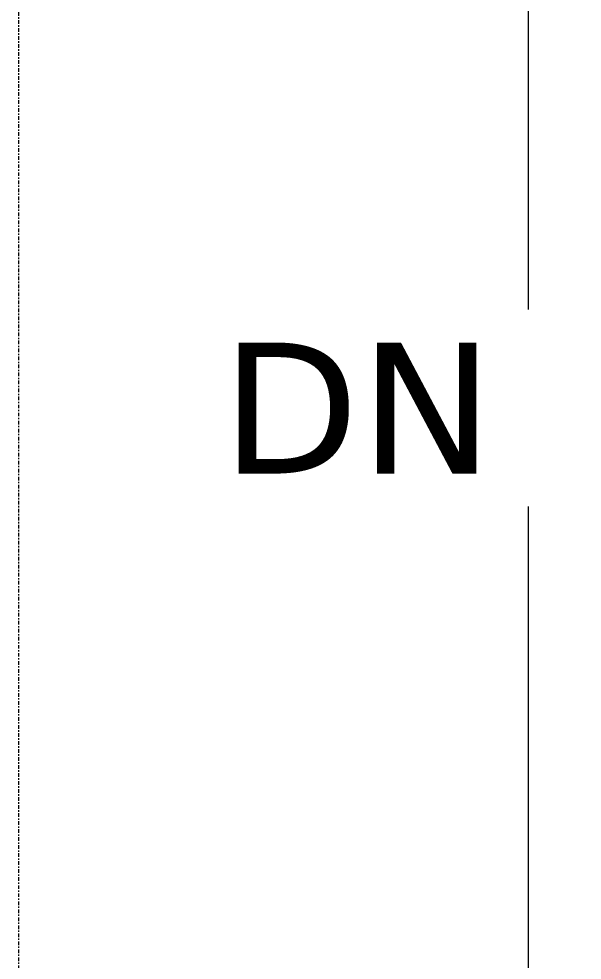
# Model space of a CAD drawing. Header units: inches. Extents: x -1106 to 1409, y -1111 to 918.
# Drawn here: x 615.2 to 653.9, y 538.1 to 602.7 of the extents above; entities that cross this region are included whole.
import ezdxf

# ---------------------------------------------------------------- set-up
doc = ezdxf.new("R2010")
doc.units = ezdxf.units.IN
doc.header["$MEASUREMENT"] = 0
doc.linetypes.add('Grid Line 1_4_', pattern=[0.4375, 0.25, -0.0625, 0.0625, -0.0625])
for name, color, linetype, lineweight in [('A-FLOR-LEVL', 51, 'Continuous', 9), ('A-FLOR-LEVL-TEXT', 2, 'Continuous', 9), ('S-GRID', 1, 'Continuous', 9)]:
    doc.layers.add(name, color=color, linetype=linetype, lineweight=lineweight)
doc.styles.add('Verdana', font='verdana.ttf', dxfattribs={"height": 9})

# ---------------------------------------------------------------- blocks, each defined once
blk = doc.blocks.new('18433_1 - AEO NY - CENTRAL_rvt-1-7TH FLOOR TELECOM UNDERFLOOR ROUTING PLAN')
at = {"layer": 'A-FLOR-LEVL', "color": 53}
blk.add_line((650.148, 615.006), (650.148, 537.381), dxfattribs=at)
at = {"layer": 'S-GRID', "linetype": 'Grid Line 1_4_'}
blk.add_line((615.18, -423.369), (615.18, 870.85), dxfattribs=at)
at = {"layer": 'A-FLOR-LEVL-TEXT', "color": 253, "insert": (629.061, 580.499), "char_height": 9, "width": 22.54944, "attachment_point": 1, "line_spacing_factor": 0.994243, "style": 'Verdana', "bg_fill": 3, "box_fill_scale": 1.25, "bg_fill_color": 256, "bg_fill_true_color": 13158600, "bg_fill_transparency": 0}
blk.add_mtext('DN', dxfattribs=at)

msp = doc.modelspace()

# ---------------------------------------------------------------- block references
at = {"lineweight": 5}
msp.add_blockref('18433_1 - AEO NY - CENTRAL_rvt-1-7TH FLOOR TELECOM UNDERFLOOR ROUTING PLAN', (0, 0), dxfattribs=at)

doc.saveas('drawing.dxf')
